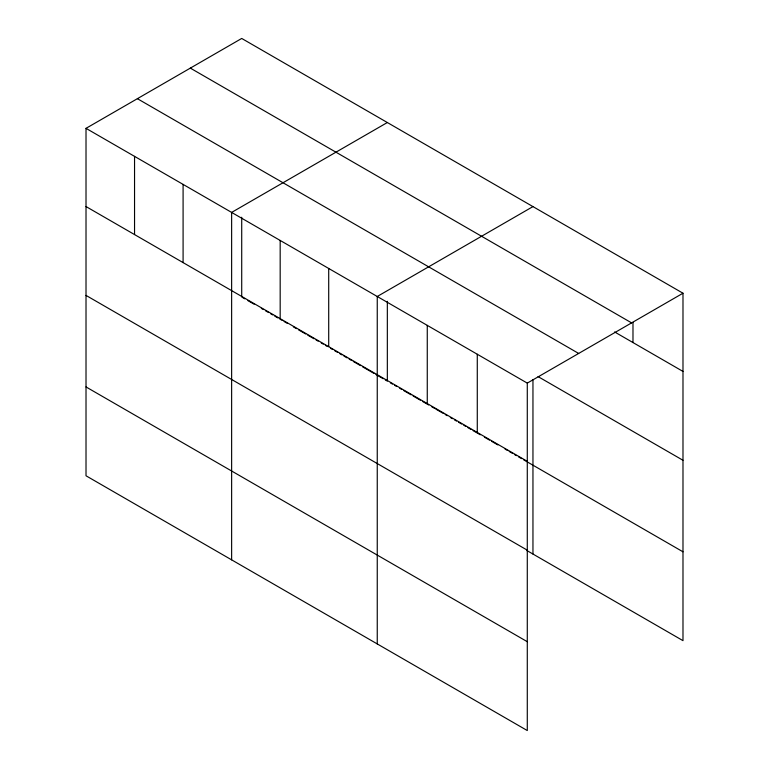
<?xml version="1.0" encoding="UTF-8"?>
<svg xmlns="http://www.w3.org/2000/svg" width="769" height="769" viewBox="0 0 769 769"><rect width="100%" height="100%" fill="white"/><g stroke="black" fill="none" stroke-linecap="round" stroke-linejoin="round"><path stroke-width="1.15" d="M86.013 128.346L527.284 383.116L527.284 730.55L86.013 475.78L86.013 128.346L241.716 38.45L682.987 293.22L682.987 640.654L526.755 550.46M387.336 122.521L231.632 212.417L231.632 559.851M532.955 206.601L377.252 296.488L377.252 643.932M527.284 383.116L682.987 293.22M190.328 68.114L631.609 322.884M614.604 331.948L682.987 371.427M137.391 98.682L578.673 353.452M538.06 376.599L682.987 460.275M86.013 206.553L527.284 461.323M242.744 297.641L244.811 298.833M247.906 300.621L254.106 304.197M261.335 308.369L263.402 309.561M265.468 310.753L268.564 312.541M270.63 313.733L272.697 314.925M274.764 316.117L277.859 317.914M279.926 319.106L281.992 320.298M284.059 321.49L287.154 323.278M293.354 326.854L296.45 328.642M298.516 329.834L305.745 334.006M307.811 335.197L314.012 338.783M316.069 339.975L318.135 341.167M321.24 342.955L323.307 344.147M325.364 345.339L327.431 346.531M330.535 348.319L332.593 349.511M334.659 350.702L337.764 352.49M339.831 353.682L341.888 354.874M343.954 356.076L347.059 357.864M349.126 359.056L351.183 360.248M353.25 361.44L360.478 365.611M362.545 366.803L373.907 373.359M375.974 374.551L383.202 378.733M385.269 379.924L387.336 381.116L387.336 301.313M390.431 382.904L392.498 384.096M394.564 385.288L396.631 386.48M399.726 388.268L401.793 389.46M403.86 390.652L411.088 394.833M413.155 396.025L420.383 400.197M422.45 401.389L428.65 404.965M431.745 406.753L434.841 408.541M435.879 409.137L443.107 413.309M445.174 414.51L447.231 415.702M450.336 417.49L452.403 418.682M454.469 419.874L456.526 421.066M458.593 422.258L461.698 424.046M463.765 425.238L465.822 426.43M467.888 427.622L470.993 429.41M473.05 430.602L480.289 434.783M484.412 437.167L489.584 440.147M491.641 441.339L497.841 444.915M505.07 449.086L507.136 450.278M509.203 451.47L512.298 453.268M514.365 454.46L516.432 455.652M518.498 456.844L521.593 458.632M523.66 459.824L682.987 551.806M86.013 295.402L527.284 550.171M86.013 386.932L527.284 641.702M632.983 322.413L632.983 342.551M532.955 379.521L532.955 554.036M477.28 354.24L477.28 432.447M427.266 325.364L427.266 403.571M328.709 268.468L328.709 346.675M280.176 240.447L280.176 318.654M241.716 217.243L241.716 297.036M183.089 184.397L183.089 262.604M134.546 156.367L134.546 234.574"/></g></svg>
